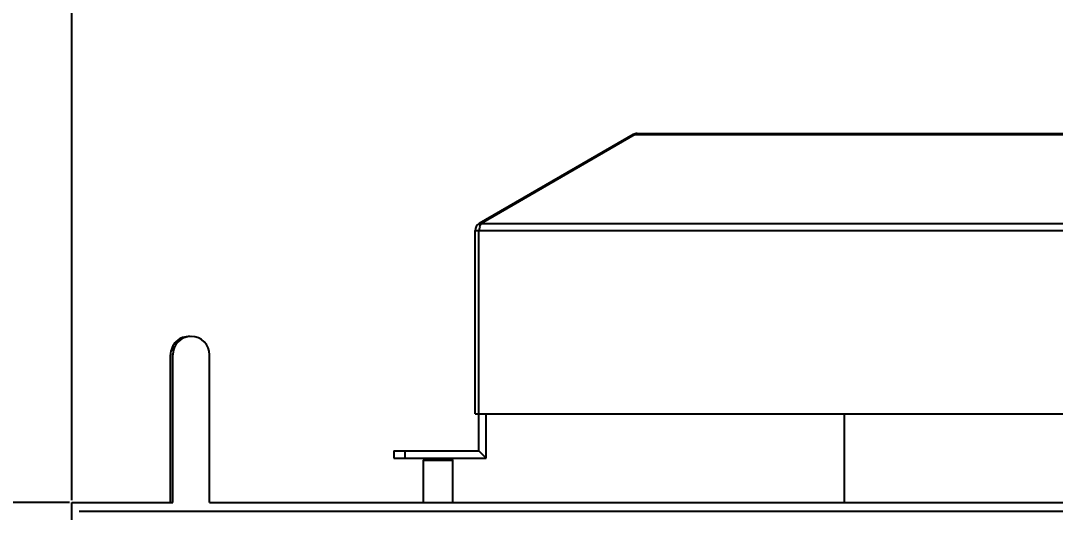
# Model space of a CAD drawing. Extents: x 81437 to 204847, y -54769 to -29444.
# Drawn here: x 81968.6 to 82248.8, y -51790.8 to -51657.6 of the extents above; entities that cross this region are included whole.
import ezdxf

# ---------------------------------------------------------------- set-up
doc = ezdxf.new("R2010")
doc.units = 0
doc.header["$LTSCALE"] = 100
doc.header["$MEASUREMENT"] = 0
doc.styles.get("Standard").update_dxf_attribs({"font": ''})
doc.styles.get('Standard').set_extended_font_data('SimSun')
doc.dimstyles.new('ISO-25', dxfattribs={"dimtxt": 35, "dimasz": 35, "dimexe": 1.25, "dimexo": 0.625, "dimtad": 1, "dimtoh": 1, "dimdec": 0, "dimtxsty": 'Standard', "dimcen": 2.5, "dimadec": 0, "dimazin": 0, "dimtfac": 1, "dimtdec": 0, "dimtmove": 0, "dimatfit": 3, "dimfxl": 1, "dimarcsym": 0})

# ---------------------------------------------------------------- blocks, each defined once
blk = doc.blocks.new('*D143')
at = {"color": 0, "lineweight": -2, "transparency": 16777216}
for p, q in [((81982.42, -51787.53), (81982.42, -51605.95)), ((82781.18, -51789.83), (82781.18, -51605.95)), ((82017.42, -51607.2), (82746.18, -51607.2))]:
    blk.add_line(p, q, dxfattribs=at)
at = {"color": 0, "transparency": 16777216}
for points in [[(82017.42, -51601.37), (82017.42, -51613.03), (81982.42, -51607.2)], [(82746.18, -51613.03), (82746.18, -51601.37), (82781.18, -51607.2)]]:
    blk.add_solid(points, dxfattribs=at)
at = {"layer": 'Defpoints', "color": 0, "transparency": 16777216}
for p in [(82781.18, -51607.2), (81982.42, -51788.16), (82781.18, -51790.46)]:
    blk.add_point(p, dxfattribs=at)
at = {"color": 0, "transparency": 16777216, "insert": (82381.8, -51589.07), "char_height": 35, "attachment_point": 5}
blk.add_mtext('799', dxfattribs=at)
blk = doc.blocks.new('*D145')
at = {"color": 0, "lineweight": -2, "transparency": 16777216}
for p, q in [((81981.85, -51788.16), (81918.28, -51788.16)), ((81919.53, -51823.16), (81919.53, -53755.66)), ((81981.85, -53790.66), (81918.28, -53790.66))]:
    blk.add_line(p, q, dxfattribs=at)
at = {"color": 0, "transparency": 16777216}
for points in [[(81925.37, -51823.16), (81913.7, -51823.16), (81919.53, -51788.16)], [(81913.7, -53755.66), (81925.37, -53755.66), (81919.53, -53790.66)]]:
    blk.add_solid(points, dxfattribs=at)
at = {"layer": 'Defpoints', "color": 0, "transparency": 16777216}
for p in [(81982.48, -51788.16), (81919.53, -53790.66), (81982.48, -53790.66)]:
    blk.add_point(p, dxfattribs=at)
at = {"color": 0, "transparency": 16777216, "insert": (81901.41, -52789.41), "char_height": 35, "attachment_point": 5, "rotation": 90}
blk.add_mtext('2003', dxfattribs=at)

msp = doc.modelspace()

# ---------------------------------------------------------------- linework, layer by layer
at = {"color": 7, "linetype": 'Continuous'}
for p, q in [((82134.47, -51688.45), (82092.78, -51712.52)), ((82134.97, -51688.45), (82093.28, -51712.52)), ((82134.47, -51688.45), (82134.59, -51688.67)), ((82134.97, -51688.45), (82628.39, -51688.45)), ((82135.57, -51688.16), (82627.79, -51688.16)), ((82092.78, -51712.52), (82093.07, -51713.03)), ((82093.28, -51712.52), (82670.08, -51712.52)), ((82091.68, -51764.16), (82091.68, -51714.43)), ((82091.68, -51714.43), (82092.68, -51714.43)), ((82092.68, -51764.16), (82092.68, -51714.43)), ((82092.68, -51714.43), (82670.68, -51714.43)), ((82009.18, -51788.16), (82009.18, -51748.16)), ((82009.78, -51788.16), (82009.78, -51748.16)), ((82019.78, -51788.16), (82019.78, -51748.16)), ((82091.68, -51764.16), (82092.68, -51764.16)), ((82092.68, -51774.16), (82092.68, -51764.16)), ((82092.68, -51764.16), (82670.68, -51764.16)), ((82094.68, -51776.16), (82094.68, -51764.16)), ((82191.68, -51788.16), (82191.68, -51764.16)), ((82069.68, -51774.16), (82069.68, -51776.16)), ((82069.68, -51774.16), (82092.68, -51774.16)), ((82072.68, -51774.16), (82072.68, -51776.16)), ((82094.68, -51776.16), (82092.68, -51774.16)), ((82069.68, -51776.16), (82094.68, -51776.16)), ((82078.18, -51776.16), (82077.68, -51776.66)), ((82077.68, -51788.16), (82077.68, -51776.66)), ((82077.68, -51776.66), (82085.68, -51776.66)), ((82085.18, -51776.16), (82085.68, -51776.66)), ((82085.68, -51788.16), (82085.68, -51776.66)), ((81982.48, -53745.66), (81982.48, -51788.16)), ((81982.48, -51788.16), (82009.78, -51788.16)), ((82019.78, -51788.16), (82744.18, -51788.16)), ((81984.48, -51790.46), (82778.88, -51790.46))]:
    msp.add_line(p, q, dxfattribs=at)
for centre, radius, start, end in [((82135.57, -51690.36), 2.2, 90, 120), ((82093.88, -51714.43), 2.2, 120, 180), ((82119.96, -51721.18), 28.1, 164.5161, 164.989), ((82014.18, -51748.16), 5, 86.537, 180), ((82014.78, -51748.16), 5, 0, 180)]:
    msp.add_arc(centre, radius, start, end, dxfattribs=at)
for points, start_tangent, end_tangent in [([(82134.97, -51688.45), (82135.17, -51688.29)], (0.721412, 0.692506), (0.835895, 0.548889)), ([(82135.17, -51688.29), (82135.37, -51688.19)], (0.835895, 0.548889), (0.949224, 0.3146)), ([(82135.37, -51688.19), (82135.57, -51688.16)], (0.949224, 0.3146), (1, 0)), ([(82093.28, -51712.52), (82093.08, -51713.01)], (-0.461961, -0.8869), (-0.319262, -0.947666)), ([(82092.82, -51713.9), (82092.68, -51714.43)], (-0.259249, -0.96581), (-0.252028, -0.96772)), ([(82093.08, -51713.01), (82092.88, -51713.67)], (-0.319262, -0.947666), (-0.267211, -0.963638))]:
    msp.add_spline(points, degree=3, dxfattribs=dict(at, start_tangent=start_tangent, end_tangent=end_tangent))

# ---------------------------------------------------------------- dimensions: what is measured, and where the dimension line sits
at = {"color": 3}
dim = msp.add_linear_dim(base=(82781.18, -51607.2), p1=(81982.42, -51788.16), p2=(82781.18, -51790.46), dimstyle='ISO-25', dxfattribs=at)
dim.commit()
dim.dimension.update_dxf_attribs({"geometry": '*D143', "text_midpoint": (82381.8, -51589.07)})
dim = msp.add_linear_dim(base=(81919.53191954, -53790.655737), p1=(81982.47784072, -51788.155737), p2=(81982.47784072, -53790.655737), angle=90, dimstyle='ISO-25', dxfattribs=at)
dim.commit()
dim.dimension.update_dxf_attribs({"geometry": '*D145', "text_midpoint": (81901.40691954, -52789.405737)})

doc.saveas('drawing.dxf')
